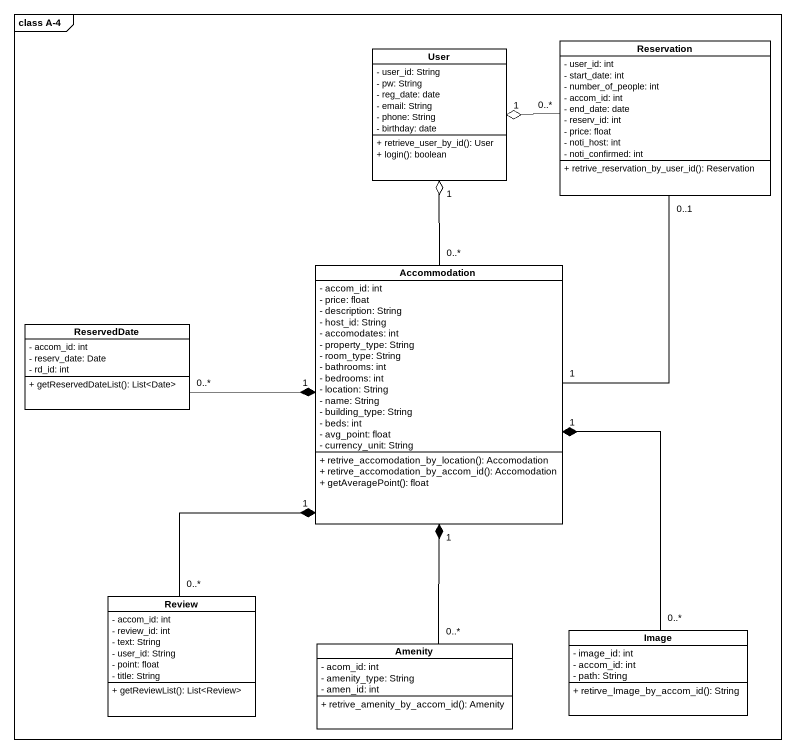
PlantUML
@startuml
mainframe class A-4
hide circle
hide empty members
skinparam classAttributeIconSize 0
class User {
  - user_id: String
  - pw: String
  - reg_date: date
  - email: String
  - phone: String
  - birthday: date
  + retrieve_user_by_id(): User
  + login(): boolean
}
class Reservation {
  - user_id: int
  - start_date: int
  - number_of_people: int
  - accom_id: int
  - end_date: date
  - reserv_id: int
  - price: float
  - noti_host: int
  - noti_confirmed: int
  + retrive_reservation_by_user_id(): Reservation
}
class Accommodation {
  - accom_id: int
  - price: float
  - description: String
  - host_id: String
  - accomodates: int
  - property_type: String
  - room_type: String
  - bathrooms: int
  - bedrooms: int
  - location: String
  - name: String
  - building_type: String
  - beds: int
  - avg_point: float
  - currency_unit: String
  + retrive_accomodation_by_location(): Accomodation
  + retirve_accomodation_by_accom_id(): Accomodation
  + getAveragePoint(): float
}
class ReservedDate {
  - accom_id: int
  - reserv_date: Date
  - rd_id: int
  + getReservedDateList(): List<Date>
}
class Review {
  - accom_id: int
  - review_id: int
  - text: String
  - user_id: String
  - point: float
  - title: String
  + getReviewList(): List<Review>
}
class Image {
  - image_id: int
  - accom_id: int
  - path: String
  + retirve_Image_by_accom_id(): String
}
class Amenity {
  - acom_id: int
  - amenity_type: String
  - amen_id: int
  + retrive_amenity_by_accom_id(): Amenity
}
Reservation "0..*" -left-o "1" User
Accommodation "0..*" -up-o "1" User
Accommodation "1" -up- "0..1" Reservation
ReservedDate "0..*" -right-* "1" Accommodation
Review "0..*" -up-* "1" Accommodation
Image "0..*" -up-* "1" Accommodation
Amenity "0..*" -up-* "1" Accommodation
@enduml
